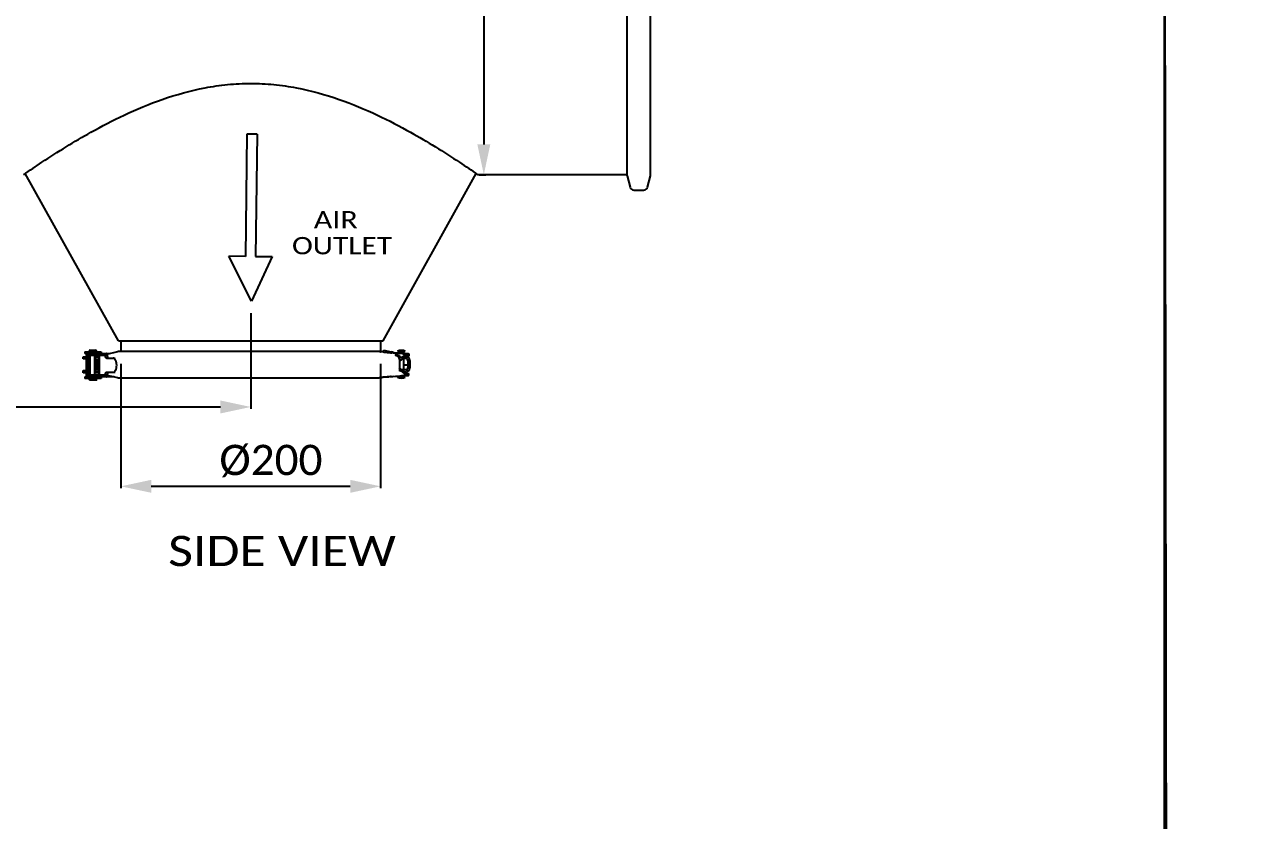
# Model space of a CAD drawing. Header units: millimetres. Extents: x 374 to 5899, y -2909 to 2000.
# Drawn here: x 2111 to 3051, y 773 to 1386 of the extents above; entities that cross this region are included whole.
import ezdxf
from ezdxf.enums import TextEntityAlignment as Align

# ---------------------------------------------------------------- set-up
doc = ezdxf.new("R2010")
doc.units = ezdxf.units.MM
doc.header["$LTSCALE"] = 154
doc.header["$PDMODE"] = 3
doc.header["$PDSIZE"] = 8
doc.layers.get('0').update_dxf_attribs({"linetype": 'CONTINUOUS'})
doc.layers.get('Defpoints').update_dxf_attribs({"linetype": 'CONTINUOUS'})
doc.layers.add('02___PRT_ALL_AXES', color=7, linetype='CONTINUOUS')
doc.layers.add('03___PRT_ALL_CURVES', color=7, linetype='CONTINUOUS')
doc.styles.get("Standard").update_dxf_attribs({"font": 'calibri.ttf'})
doc.dimstyles.new('DIMSTYLE_1', dxfattribs={"dimtxt": 23.333333, "dimasz": 23.333333, "dimexe": 1.5, "dimexo": 1, "dimgap": 0.875, "dimtad": 1, "dimdsep": 46, "dimtxsty": 'Standard', "dimblk": '_FILLED', "dimblk1": '_FILLED', "dimblk2": '_FILLED', "dimcen": 0.09, "dimazin": 2, "dimtp": 0.01, "dimtm": 0.01, "dimtfac": 1, "dimtofl": 0, "dimtmove": 0, "dimatfit": 3, "dimldrblk": '_FILLED', "dimfxl": 1, "dimtolj": 1, "dimarcsym": 0})
doc.dimstyles.new('DIMSTYLE_3', dxfattribs={"dimtxt": 23.333333, "dimasz": 23.333333, "dimexe": 1.5, "dimexo": 1, "dimgap": 0.875, "dimtad": 1, "dimdec": 0, "dimdsep": 46, "dimtxsty": 'Standard', "dimblk": '_FILLED', "dimblk1": '_FILLED', "dimblk2": '_FILLED', "dimcen": 0.09, "dimazin": 2, "dimtp": 0.01, "dimtm": 0.01, "dimtfac": 1, "dimtdec": 0, "dimtofl": 0, "dimtmove": 0, "dimatfit": 3, "dimldrblk": '_FILLED', "dimfxl": 1, "dimtolj": 1, "dimarcsym": 0})

# ---------------------------------------------------------------- blocks, each defined once
blk = doc.blocks.new('_FILLED')
at = {"color": 0, "linetype": 'ByBlock'}
blk.add_solid([(0, 0), (-1, 0.214), (-1, -0.214)], dxfattribs=at)
blk = doc.blocks.new('*D4')
at = {"color": 0, "linetype": 'Continuous', "lineweight": -2}
for p, q in [((1842.84, 1244.68), (1842.84, 1090.06)), ((2285.8, 1163.75), (2285.8, 1090.06)), ((1866.18, 1091.56), (2262.47, 1091.56))]:
    blk.add_line(p, q, dxfattribs=at)
at = {"layer": 'Defpoints', "color": 0}
for p in [(1842.84, 1245.68), (2285.8, 1164.75), (2285.8, 1091.56)]:
    blk.add_point(p, dxfattribs=at)
at = {"color": 0, "linetype": 'ByBlock', "lineweight": -2, "xscale": 23.3333333333, "yscale": 23.3333333333, "zscale": 23.3333333333, "rotation": 180}
blk.add_blockref('_FILLED', (1842.84, 1091.56), dxfattribs=at)
at = {"color": 0, "linetype": 'ByBlock', "lineweight": -2, "xscale": 23.3333333333, "yscale": 23.3333333333, "zscale": 23.3333333333}
blk.add_blockref('_FILLED', (2285.8, 1091.56), dxfattribs=at)
at = {"color": 0, "insert": (2063.48, 1123.54), "char_height": 23.333, "attachment_point": 2, "line_spacing_factor": 0.9}
blk.add_mtext('\\A1;443', dxfattribs=at)
blk = doc.blocks.new('*D27')
at = {"color": 0, "linetype": 'Continuous', "lineweight": -2}
for p, q in [((2185.8, 1124.92), (2185.8, 1028.9)), ((2385.8, 1124.92), (2385.8, 1028.9)), ((2209.13, 1030.4), (2362.47, 1030.4))]:
    blk.add_line(p, q, dxfattribs=at)
at = {"layer": 'Defpoints', "color": 0}
for p in [(2185.8, 1125.92), (2385.8, 1125.92), (2385.8, 1030.4)]:
    blk.add_point(p, dxfattribs=at)
at = {"color": 0, "linetype": 'ByBlock', "lineweight": -2, "xscale": 23.3333333333, "yscale": 23.3333333333, "zscale": 23.3333333333, "rotation": 180}
blk.add_blockref('_FILLED', (2185.8, 1030.4), dxfattribs=at)
at = {"color": 0, "linetype": 'ByBlock', "lineweight": -2, "xscale": 23.3333333333, "yscale": 23.3333333333, "zscale": 23.3333333333}
blk.add_blockref('_FILLED', (2385.8, 1030.4), dxfattribs=at)
at = {"color": 0, "insert": (2301.35, 1062.39), "char_height": 23.333, "attachment_point": 2, "line_spacing_factor": 0.9}
blk.add_mtext('\\A1;%%c200', dxfattribs=at)
blk = doc.blocks.new('*D32')
at = {"color": 0, "linetype": 'Continuous', "lineweight": -2}
for p, q in [((2575.8, 1776.59), (2463.88, 1776.59)), ((2465.38, 1753.26), (2465.38, 1293.92)), ((2461.8, 1270.59), (2466.88, 1270.59))]:
    blk.add_line(p, q, dxfattribs=at)
at = {"layer": 'Defpoints', "color": 0}
for p in [(2576.8, 1776.59), (2460.8, 1270.59), (2465.38, 1270.59)]:
    blk.add_point(p, dxfattribs=at)
at = {"color": 0, "linetype": 'ByBlock', "lineweight": -2, "xscale": 23.3333333333, "yscale": 23.3333333333, "zscale": 23.3333333333}
for p, rotation in [((2465.38, 1776.59), 90), ((2465.38, 1270.59), 270)]:
    blk.add_blockref('_FILLED', p, dxfattribs=dict(at, rotation=rotation))
at = {"color": 0, "insert": (2433.39, 1594.72), "char_height": 23.3333, "attachment_point": 2, "rotation": 90, "line_spacing_factor": 0.9}
blk.add_mtext('\\A1;\\A1;%%C506', dxfattribs=at)
blk = doc.blocks.new('ARROW_4_BL2', base_point=(1987.86, 1121.42))
at = {"color": 7, "linetype": 'Continuous'}
for p, q in [((1985.09, 1185.83), (1983.96, 1091.59)), ((1992.88, 1185.74), (1985.09, 1185.83)), ((1992.88, 1185.74), (1991.75, 1091.5)), ((1983.96, 1091.59), (1971.19, 1091.74)), ((1988.67, 1057.01), (1971.19, 1091.74)), ((2004.52, 1091.35), (1988.67, 1057.01)), ((1991.75, 1091.5), (2004.52, 1091.35))]:
    blk.add_line(p, q, dxfattribs=at)

msp = doc.modelspace()

# ---------------------------------------------------------------- linework, layer by layer
at = {"linetype": 'Continuous'}
for p, q in [((2575.845, 1269.723), (2575.845, 1625.348)), ((2593.753, 1269.723), (2593.753, 1625.348)), ((2183.799, 1142.59), (2112.006, 1271.424)), ((2387.799, 1142.59), (2459.592, 1271.424)), ((2183.799, 1142.59), (2387.799, 1142.59)), ((2156.655, 1130.276), (2162.198, 1130.276)), ((2156.655, 1128.776), (2156.655, 1130.276)), ((2156.766, 1128.776), (2156.655, 1128.776)), ((2156.766, 1129.751), (2162.198, 1129.751)), ((2156.766, 1128.551), (2156.766, 1129.751)), ((2162.198, 1128.551), (2156.766, 1128.551)), ((2157.948, 1133.951), (2170.571, 1133.951)), ((2157.948, 1133.951), (2157.948, 1132.751)), ((2166.175, 1132.751), (2157.948, 1132.751)), ((2158.919, 1128.162), (2158.919, 1119.776)), ((2159.277, 1131.263), (2159.277, 1132.751)), ((2173.14, 1131.263), (2159.277, 1131.263)), ((2160.485, 1119.776), (2160.485, 1128.551)), ((2160.905, 1130.276), (2160.905, 1131.263)), ((2160.905, 1119.776), (2160.905, 1128.551)), ((2161.064, 1132.763), (2174.328, 1132.763)), ((2161.198, 1134.351), (2161.198, 1134.201)), ((2166.648, 1134.151), (2161.248, 1134.151)), ((2161.821, 1134.151), (2161.821, 1134.001)), ((2162.198, 1135.351), (2165.698, 1135.351)), ((2162.198, 1133.951), (2162.198, 1134.101)), ((2162.198, 1116.263), (2162.198, 1131.263)), ((2165.698, 1133.951), (2165.698, 1134.101)), ((2165.698, 1116.263), (2165.698, 1131.263)), ((2165.698, 1130.276), (2169.06, 1130.276)), ((2167.092, 1128.776), (2165.698, 1128.776)), ((2167.092, 1128.551), (2165.698, 1128.551)), ((2166.292, 1135.151), (2166.321, 1135.151)), ((2166.321, 1119.776), (2166.321, 1128.551)), ((2166.698, 1134.351), (2166.698, 1134.201)), ((2167.092, 1119.776), (2167.092, 1128.776)), ((2167.321, 1134.151), (2167.321, 1134.001)), ((2168.613, 1130.276), (2168.613, 1128.793)), ((2168.991, 1130.276), (2168.991, 1130.999)), ((2169.06, 1130.763), (2169.06, 1116.763)), ((2170.571, 1133.951), (2170.571, 1132.763)), ((2173.871, 1132.763), (2173.871, 1130.763)), ((2174.405, 1132.751), (2176.851, 1132.751)), ((2174.558, 1129.263), (2181.343, 1129.263)), ((2175.053, 1132.356), (2183.518, 1134.219)), ((2175.241, 1131.763), (2175.241, 1131.263)), ((2384.093, 1134.219), (2183.518, 1134.219)), ((2388.102, 1135.278), (2394.12, 1134.038)), ((2388.102, 1135.278), (2388.102, 1133.891)), ((2388.238, 1133.878), (2393.187, 1133.348)), ((2393.809, 1133.274), (2394.611, 1133.219)), ((2393.966, 1133.287), (2394.12, 1134.038)), ((2400.717, 1126.956), (2405.369, 1130.686)), ((2405.225, 1131.898), (2401.518, 1129.38)), ((2404.609, 1132.58), (2402.18, 1132.714)), ((2402.18, 1132.714), (2402.189, 1132.714)), ((2403.395, 1129.09), (2405.179, 1129.09)), ((2403.832, 1132.607), (2403.503, 1132.628)), ((2403.503, 1132.628), (2403.832, 1132.607)), ((2405.387, 1130.417), (2403.564, 1129.203)), ((2407.402, 1132.486), (2404.609, 1132.58)), ((2404.758, 1132.55), (2405.163, 1132.525)), ((2405.048, 1132.532), (2404.758, 1132.549)), ((2405.163, 1132.525), (2405.048, 1132.532)), ((2405.085, 1132.14), (2405.169, 1132.115)), ((2405.308, 1132.074), (2405.169, 1132.115)), ((2405.169, 1132.115), (2405.308, 1132.074)), ((2405.419, 1132.04), (2405.308, 1132.074)), ((2405.308, 1132.074), (2405.367, 1132.056)), ((2406.381, 1131.509), (2406.383, 1131.561)), ((2406.383, 1131.561), (2406.382, 1131.522)), ((2406.385, 1131.655), (2406.395, 1131.942)), ((2406.412, 1132.456), (2406.395, 1131.942)), ((2406.395, 1131.942), (2406.407, 1132.291)), ((2407.43, 1130.856), (2406.396, 1130.856)), ((2406.412, 1132.456), (2406.407, 1132.291)), ((2406.412, 1132.456), (2407.43, 1132.456)), ((2406.779, 1127.49), (2406.779, 1121.69)), ((2407.741, 1130.867), (2407.741, 1132.467)), ((2408.379, 1127.49), (2408.379, 1121.69)), ((2156.655, 1119.776), (2162.198, 1119.776)), ((2156.655, 1118.276), (2156.655, 1119.776)), ((2156.766, 1118.276), (2156.655, 1118.276)), ((2156.766, 1118.951), (2162.198, 1118.951)), ((2156.766, 1117.751), (2156.766, 1118.951)), ((2165.698, 1119.776), (2167.092, 1119.776)), ((2169.06, 1118.276), (2165.698, 1118.276)), ((2168.272, 1127.165), (2168.272, 1121.148)), ((2168.613, 1119.518), (2168.613, 1118.276)), ((2168.938, 1117.457), (2168.938, 1118.276)), ((2174.558, 1118.263), (2181.343, 1118.263)), ((2400.717, 1121.148), (2400.717, 1127.165)), ((2405.369, 1117.22), (2400.717, 1121.356)), ((2405.298, 1116.469), (2401.659, 1119.449)), ((2405.179, 1120.09), (2402.141, 1120.09)), ((2405.25, 1117.933), (2403.16, 1119.184)), ((2405.179, 1118.49), (2404.319, 1118.49)), ((2405.378, 1117.896), (2404.484, 1118.49)), ((2162.198, 1117.751), (2156.766, 1117.751)), ((2157.948, 1114.751), (2170.555, 1114.751)), ((2157.948, 1114.751), (2157.948, 1113.551)), ((2170.571, 1113.551), (2157.948, 1113.551)), ((2159.277, 1116.263), (2173.14, 1116.263)), ((2159.277, 1114.763), (2159.277, 1116.263)), ((2174.328, 1114.763), (2159.277, 1114.763)), ((2160.155, 1116.401), (2160.155, 1117.501)), ((2160.205, 1117.551), (2162.198, 1117.551)), ((2162.198, 1116.351), (2160.205, 1116.351)), ((2160.905, 1117.601), (2160.905, 1117.751)), ((2161.448, 1112.401), (2161.448, 1113.501)), ((2166.398, 1112.351), (2161.498, 1112.351)), ((2162.071, 1112.201), (2162.071, 1112.351)), ((2167.021, 1112.151), (2162.121, 1112.151)), ((2162.198, 1114.751), (2162.198, 1114.763)), ((2168.88, 1117.751), (2165.698, 1117.751)), ((2165.698, 1114.751), (2165.698, 1114.763)), ((2166.448, 1112.401), (2166.448, 1113.501)), ((2166.448, 1113.351), (2167.021, 1113.351)), ((2167.071, 1112.201), (2167.071, 1113.301)), ((2168.941, 1117.383), (2168.934, 1117.457)), ((2168.976, 1116.735), (2168.975, 1116.76)), ((2180.532, 1114.751), (2170.57, 1114.751)), ((2170.571, 1114.751), (2170.571, 1113.551)), ((2173.871, 1116.763), (2173.871, 1114.763)), ((2175.241, 1116.263), (2175.241, 1115.763)), ((2183.518, 1114.094), (2175.241, 1115.916)), ((2183.518, 1114.094), (2384.087, 1114.094)), ((2393.227, 1114.976), (2386.278, 1114.289)), ((2386.278, 1114.289), (2386.56, 1114.315)), ((2386.561, 1114.315), (2386.837, 1114.345)), ((2386.838, 1114.311), (2386.805, 1114.308)), ((2388.228, 1114.435), (2392.108, 1114.85)), ((2392.645, 1114.918), (2393.11, 1114.963)), ((2393.11, 1114.963), (2394.623, 1115.091)), ((2393.832, 1115.015), (2394.77, 1115.099)), ((2394.054, 1115.057), (2393.848, 1115.043)), ((2394.623, 1115.091), (2395.258, 1115.137)), ((2394.77, 1115.099), (2395.716, 1115.168)), ((2400.584, 1115.494), (2402.441, 1115.616)), ((2401.998, 1115.587), (2402.192, 1115.599)), ((2402.106, 1115.594), (2401.998, 1115.587)), ((2402.192, 1115.599), (2402.106, 1115.594)), ((2402.192, 1115.599), (2404.611, 1115.733)), ((2402.442, 1115.616), (2402.192, 1115.599)), ((2402.192, 1115.599), (2402.441, 1115.616)), ((2402.441, 1115.616), (2402.541, 1115.622)), ((2402.541, 1115.622), (2403.284, 1115.67)), ((2403.284, 1115.67), (2403.413, 1115.678)), ((2403.366, 1115.675), (2403.284, 1115.67)), ((2403.412, 1115.678), (2403.366, 1115.675)), ((2403.637, 1115.693), (2403.412, 1115.678)), ((2403.413, 1115.678), (2403.637, 1115.693)), ((2403.768, 1115.701), (2403.637, 1115.693)), ((2403.637, 1115.693), (2403.767, 1115.701)), ((2404.611, 1115.733), (2407.387, 1115.827)), ((2404.992, 1115.777), (2404.714, 1115.76)), ((2404.714, 1115.76), (2404.992, 1115.777)), ((2407.419, 1115.856), (2406.391, 1115.856)), ((2406.44, 1117.456), (2407.419, 1117.456)), ((2407.73, 1115.846), (2407.73, 1117.446))]:
    msp.add_line(p, q, dxfattribs=at)
for points in [[(375.672, 2000.09), (2989.56, 2000.09), (2989.56, -396.871), (375.672, -396.871)], [(2989.56, 2000.09), (5893.441, 2000.09), (5896.27, -27.027), (2992.389, -27.027)]]:
    msp.add_lwpolyline(points, close=True)
for points in [[(2159.143, 1131.558), (2159.135, 1130.979), (2159.109, 1130.276)], [(2159.277, 1132.096), (2159.264, 1132.076), (2159.161, 1131.758), (2159.143, 1131.558)], [(2395.726, 1133.145), (2394.779, 1133.214), (2392.894, 1133.383), (2392.116, 1133.463)], [(2397.931, 1132.996), (2396.055, 1133.122), (2395.786, 1133.14)], [(2402.18, 1132.714), (2401.057, 1132.788), (2399.971, 1132.86), (2398.929, 1132.929), (2397.931, 1132.996)], [(2159.081, 1117.738), (2159.102, 1117.383), (2159.12, 1116.992), (2159.134, 1116.574), (2159.142, 1116.135), (2159.143, 1115.944)], [(2159.143, 1115.944), (2159.161, 1115.745), (2159.264, 1115.427), (2159.277, 1115.407)], [(2395.377, 1115.145), (2397.281, 1115.274), (2398.87, 1115.38), (2400.584, 1115.494)]]:
    msp.add_lwpolyline(points, dxfattribs=at)
for centre, radius, start, end in [((2162.198, 1134.351), 1, 90, 180), ((2161.248, 1134.201), 0.05, 180, 269.866951), ((2161.871, 1134.001), 0.05, 180, 247.396049), ((2162.148, 1134.101), 0.05, 0, 89.89156), ((2165.698, 1134.351), 1, 0, 90), ((2165.748, 1134.101), 0.05, 90.108698, 180), ((2166.321, 1134.151), 1, 0, 90), ((2166.648, 1134.201), 0.05, 270.139664, 0), ((2167.271, 1134.001), 0.05, 292.598254, 0), ((2144.209, 1131.619), 24.781, 358.023335, 358.593899), ((2393.203, 1129.53), 4.6, 52.002443, 78.502661), ((2395.91, 1127.507), 4.259, 71.825161, 72.928191), ((2395.911, 1127.51), 4.256, 72.273378, 72.925331), ((2397.176, 1131.935), 0.357, 267.521795, 270.274361), ((2397.175, 1131.961), 0.383, 270.307698, 275.547165), ((2395.907, 1127.5), 4.267, 71.276307, 72.273254), ((2397.153, 1132.095), 0.518, 282.435553, 287.744734), ((2395.902, 1127.483), 4.285, 69.160995, 71.273085), ((2395.902, 1127.485), 4.282, 69.159599, 71.275703), ((2397.032, 1132.387), 0.835, 295.894243, 299.745045), ((2397.039, 1132.375), 0.821, 295.855644, 298.959066), ((2395.899, 1127.476), 4.293, 68.31556, 69.160173), ((2395.901, 1127.481), 4.287, 67.254177, 69.163147), ((2397.004, 1132.439), 0.894, 298.926272, 299.67253), ((2395.898, 1127.473), 4.296, 67.760292, 68.315606), ((2395.896, 1127.469), 4.3, 67.255082, 67.76025), ((2395.886, 1127.447), 4.325, 64.007578, 67.252266), ((2395.904, 1127.488), 4.28, 66.666325, 67.253576), ((2396.628, 1124.578), 7.247, 81.2154, 82.366886), ((2395.887, 1127.449), 4.322, 63.995769, 66.661062), ((2396.691, 1124.96), 6.86, 76.138399, 81.250686), ((2396.7, 1124.992), 6.827, 77.963529, 81.266843), ((2395.859, 1127.392), 4.386, 62.387676, 63.999621), ((2395.874, 1127.421), 4.353, 62.646385, 64.009346), ((2395.855, 1127.386), 4.392, 57.579447, 62.640891), ((2395.851, 1127.377), 4.402, 57.597489, 62.38915), ((2396.789, 1125.395), 6.414, 70.690344, 77.996442), ((2396.833, 1125.535), 6.268, 70.644295, 76.137872), ((2432.919, 1589.825), 458.142, 266.359886, 266.475897), ((2398.933, 1111.644), 21.4, 73.673371, 74.344966), ((2398.992, 1111.87), 21.166, 73.684682, 74.332728), ((2396.054, 1101.817), 31.639, 73.415556, 73.693825), ((2396.502, 1103.331), 30.061, 73.41038, 73.681298), ((2392.569, 1090.113), 43.852, 73.301187, 73.415864), ((2405.179, 1127.49), 1.6, 0, 90), ((2403.18, 1134.904), 3.636, 304.232781, 307.516257), ((2403.471, 1133.299), 3.461, 303.608172, 306.890224), ((2403.097, 1135.016), 3.775, 307.481431, 307.961592), ((2403.577, 1137.939), 7.431, 284.985447, 287.212844), ((2405.179, 1127.49), 3.2, 0, 80.498246), ((2404.327, 1135.633), 5.006, 289.656123, 292.095747), ((2406.429, 1144.825), 13.968, 269.190075, 269.428695), ((2406.417, 1142.73), 10.273, 269.238753, 269.971034), ((2406.4, 1141.576), 10.719, 269.414241, 269.98227), ((2441.282, 1130.592), 34.913, 178.473485, 179.218119), ((2431.837, 1130.782), 25.466, 178.36316, 179.35595), ((2474.499, 1129.559), 68.146, 177.995974, 178.316969), ((2439.4, 1130.598), 33.032, 178.166785, 178.329636), ((2390.641, 1117.592), 10.277, 18.772851, 20.242862), ((2405.179, 1121.69), 3.2, 270, 0), ((2405.179, 1121.69), 1.6, 270, 0), ((2403.319, 1114.699), 3.767, 54.897586, 59.156148), ((2403.347, 1114.845), 3.665, 55.300445, 56.356279), ((2403.517, 1115.088), 3.368, 53.102608, 55.327217), ((2160.205, 1117.501), 0.05, 90.140755, 180), ((2160.205, 1116.401), 0.05, 180, 269.859245), ((2160.855, 1117.601), 0.05, 270.10966, 0), ((2161.498, 1113.501), 0.05, 90.137258, 180), ((2161.498, 1112.401), 0.05, 180, 269.862742), ((2162.121, 1112.201), 0.05, 180, 269.863096), ((2166.398, 1113.501), 0.05, 0, 89.857105), ((2166.398, 1112.401), 0.05, 270.136904, 0), ((2167.021, 1113.301), 0.05, 0, 89.862742), ((2167.021, 1112.201), 0.05, 270.137258, 0), ((2144.07, 1115.905), 24.919, 1.388278, 1.908139), ((2385.711, 1128.091), 13.813, 271.667575, 272.3544), ((2394.012, 1113.739), 1.314, 97.075178, 97.450279), ((2397.894, 1159.226), 43.777, 275.398232, 275.624707), ((2399.907, 1139.659), 24.109, 275.009274, 275.423618), ((2399.571, 1142.25), 26.719, 275.613875, 276.150105), ((2400.489, 1133.63), 18.051, 275.393031, 276.713579), ((2401.077, 1128.687), 13.073, 276.687788, 279.262293), ((2401.348, 1126.945), 11.311, 279.325766, 279.557433), ((2401.4, 1126.64), 11.001, 279.556616, 279.976533), ((2401.637, 1125.195), 9.536, 279.750771, 280.078813), ((2401.596, 1125.559), 9.902, 279.941407, 282.589858), ((2401.503, 1125.928), 10.282, 280.096877, 281.758754), ((2400.625, 1129.796), 14.249, 282.688922, 285.262282), ((2400.14, 1131.598), 16.115, 285.238268, 285.622722), ((2399.261, 1135.091), 19.716, 285.059017, 285.348223), ((2442.472, 501.255), 615.664, 93.366781, 93.49018), ((2403.008, 1113.673), 3.615, 47.969015, 50.68001), ((2403.568, 1109.791), 7.591, 73.380072, 75.154294), ((2406.452, 1104.907), 12.549, 90.056159, 91.062126)]:
    msp.add_arc(centre, radius, start, end, dxfattribs=at)
for points in [[(2158.95, 1128.551), (2158.932, 1128.423), (2158.919, 1128.293), (2158.919, 1128.162)], [(2168.272, 1127.165), (2168.272, 1128.05), (2168.549, 1128.97), (2169.039, 1129.708)], [(2385.703, 1134.065), (2385.841, 1134.046), (2385.98, 1134.037), (2386.12, 1134.034)], [(2397.16, 1131.579), (2397.193, 1131.578), (2397.227, 1131.581), (2397.259, 1131.588)], [(2397.397, 1131.636), (2397.369, 1131.622), (2397.34, 1131.611), (2397.311, 1131.601)], [(2397.311, 1131.601), (2397.34, 1131.611), (2397.369, 1131.622), (2397.397, 1131.636)], [(2397.591, 1131.761), (2397.545, 1131.725), (2397.497, 1131.691), (2397.447, 1131.662)], [(2397.447, 1131.662), (2397.497, 1131.691), (2397.545, 1131.724), (2397.591, 1131.761)], [(2397.736, 1131.74), (2397.688, 1131.747), (2397.639, 1131.754), (2397.59, 1131.76)], [(2400.042, 1130.901), (2399.689, 1131.127), (2399.306, 1131.309), (2398.91, 1131.448)], [(2398.91, 1131.448), (2399.306, 1131.309), (2399.689, 1131.127), (2400.042, 1130.901)], [(2400.92, 1130.183), (2400.659, 1130.457), (2400.361, 1130.698), (2400.042, 1130.901)], [(2400.042, 1130.901), (2400.361, 1130.698), (2400.659, 1130.457), (2400.92, 1130.183)], [(2400.717, 1127.165), (2400.717, 1127.671), (2400.629, 1128.184), (2400.461, 1128.662)], [(2400.92, 1130.183), (2401.15, 1129.942), (2401.355, 1129.672), (2401.518, 1129.38)], [(2403.503, 1132.628), (2403.151, 1132.651), (2402.798, 1132.674), (2402.446, 1132.697)], [(2402.446, 1132.697), (2402.799, 1132.674), (2403.151, 1132.651), (2403.503, 1132.628)], [(2403.832, 1132.607), (2404.141, 1132.588), (2404.449, 1132.568), (2404.758, 1132.549)], [(2405.162, 1132.525), (2405.535, 1132.502), (2405.908, 1132.479), (2406.281, 1132.457)], [(2406.281, 1132.457), (2405.908, 1132.48), (2405.535, 1132.502), (2405.163, 1132.525)], [(2405.393, 1132.048), (2405.45, 1132.091), (2405.515, 1132.121), (2405.577, 1132.156)], [(2405.499, 1130.761), (2405.468, 1130.753), (2405.438, 1130.739), (2405.413, 1130.719)], [(2406.01, 1130.918), (2405.933, 1130.891), (2405.855, 1130.866), (2405.776, 1130.841)], [(2406.372, 1131.068), (2406.32, 1131.04), (2406.265, 1131.017), (2406.209, 1130.994)], [(2407.43, 1132.456), (2407.487, 1132.456), (2407.544, 1132.457), (2407.601, 1132.458)], [(2169.043, 1118.599), (2168.551, 1119.338), (2168.272, 1120.261), (2168.272, 1121.148)], [(2386.113, 1114.284), (2385.985, 1114.28), (2385.857, 1114.27), (2385.73, 1114.252)], [(2402.433, 1115.685), (2402.707, 1115.715), (2402.98, 1115.75), (2403.252, 1115.796)], [(2403.284, 1115.67), (2403.004, 1115.652), (2402.723, 1115.634), (2402.442, 1115.616)], [(2403.598, 1115.862), (2403.862, 1115.917), (2404.124, 1115.981), (2404.384, 1116.051)], [(2403.767, 1115.701), (2404.083, 1115.721), (2404.398, 1115.741), (2404.714, 1115.76)], [(2404.714, 1115.76), (2404.399, 1115.74), (2404.083, 1115.721), (2403.768, 1115.701)], [(2404.48, 1116.078), (2404.798, 1116.165), (2405.113, 1116.26), (2405.428, 1116.358)], [(2405.428, 1116.358), (2405.11, 1116.27), (2404.797, 1116.167), (2404.48, 1116.078)], [(2404.992, 1115.777), (2405.433, 1115.804), (2405.874, 1115.83), (2406.316, 1115.856)], [(2405.369, 1117.22), (2405.412, 1117.182), (2405.458, 1117.143), (2405.513, 1117.128)], [(2406.391, 1115.856), (2406.365, 1115.856), (2406.339, 1115.856), (2406.313, 1115.856)], [(2407.419, 1117.456), (2407.476, 1117.456), (2407.533, 1117.456), (2407.59, 1117.455)]]:
    msp.add_open_spline(points, degree=3, dxfattribs=at)
for points, knots in [([(2159.256, 1130.275), (2159.262, 1130.295), (2159.285, 1130.379), (2159.3, 1130.465), (2159.309, 1130.531)], [0, 0, 0, 0, 0.2372734, 1, 1, 1, 1]), ([(2169.06, 1130.763), (2169.06, 1130.893), (2168.943, 1131.162), (2168.671, 1131.263), (2168.541, 1131.263)], [0, 0, 0, 0, 0.5000773, 1, 1, 1, 1]), ([(2168.975, 1130.765), (2168.974, 1130.719), (2168.967, 1130.553), (2168.959, 1130.388), (2168.951, 1130.268)], [0, 0, 0, 0, 0.2734247, 1, 1, 1, 1]), ([(2173.871, 1130.763), (2173.871, 1130.852), (2173.794, 1131.024), (2173.589, 1131.169), (2173.367, 1131.247), (2173.215, 1131.263), (2173.14, 1131.263)], [0, 0, 0, 0, 0.2779591, 0.5286161, 0.7665747, 1, 1, 1, 1]), ([(2174.558, 1129.263), (2174.51, 1129.263), (2174.405, 1129.296), (2174.275, 1129.422), (2174.159, 1129.611), (2174.059, 1129.86), (2173.977, 1130.162), (2173.894, 1130.633), (2173.871, 1131.007), (2173.871, 1131.263)], [0, 0, 0, 0, 0.0632729, 0.1403947, 0.2385119, 0.3588356, 0.4994187, 0.6565691, 1, 1, 1, 1]), ([(2175.241, 1131.763), (2175.241, 1131.893), (2175.194, 1132.152), (2174.994, 1132.484), (2174.69, 1132.708), (2174.446, 1132.763), (2174.328, 1132.763)], [0, 0, 0, 0, 0.2608533, 0.5154534, 0.760961, 1, 1, 1, 1]), ([(2175.241, 1131.263), (2175.241, 1131.007), (2175.263, 1130.633), (2175.346, 1130.162), (2175.428, 1129.86), (2175.528, 1129.611), (2175.643, 1129.422), (2175.773, 1129.296), (2175.878, 1129.263), (2175.925, 1129.263)], [0, 0, 0, 0, 0.3435879, 0.5007628, 0.6413998, 0.7617302, 0.859777, 0.9368376, 1, 1, 1, 1]), ([(2179.775, 1118.263), (2179.946, 1118.263), (2180.313, 1118.342), (2180.818, 1118.664), (2181.287, 1119.168), (2181.881, 1120.124), (2182.4, 1121.68), (2182.615, 1123.762), (2182.431, 1125.549), (2182.061, 1126.858), (2181.706, 1127.684), (2181.287, 1128.358), (2180.818, 1128.862), (2180.313, 1129.184), (2179.946, 1129.263), (2179.775, 1129.263)], [0, 0, 0, 0, 0.0387417, 0.0824206, 0.1335888, 0.1932222, 0.3360346, 0.4998494, 0.6636686, 0.7388486, 0.8067762, 0.8664187, 0.9175779, 0.9612577, 1, 1, 1, 1]), ([(2385.703, 1134.065), (2385.534, 1134.089), (2384.999, 1134.158), (2384.461, 1134.219), (2384.093, 1134.219)], [0, 0, 0, 0, 0.3170048, 1, 1, 1, 1]), ([(2388.236, 1133.878), (2388.044, 1133.899), (2387.341, 1133.97), (2386.634, 1134.025), (2386.12, 1134.034)], [0, 0, 0, 0, 0.2721679, 1, 1, 1, 1]), ([(2393.809, 1133.274), (2393.763, 1133.28), (2393.555, 1133.309), (2393.347, 1133.331), (2393.187, 1133.349)], [0, 0, 0, 0, 0.2265439, 1, 1, 1, 1]), ([(2397.264, 1131.589), (2397.256, 1131.587), (2397.238, 1131.583), (2397.221, 1131.581), (2397.212, 1131.58)], [0, 0, 0, 0, 0.5068976, 1, 1, 1, 1]), ([(2397.259, 1131.588), (2397.268, 1131.589), (2397.285, 1131.593), (2397.302, 1131.598), (2397.311, 1131.601)], [0, 0, 0, 0, 0.4925756, 1, 1, 1, 1]), ([(2400.461, 1128.662), (2400.267, 1129.211), (2399.629, 1130.188), (2398.694, 1130.848), (2398.21, 1131.094)], [0, 0, 0, 0, 0.5176644, 1, 1, 1, 1]), ([(2401.518, 1129.38), (2401.286, 1129.222), (2400.609, 1129.658), (2399.915, 1130.126), (2399.063, 1130.643), (2398.498, 1130.947), (2398.21, 1131.094)], [0, 0, 0, 0, 0.2244665, 0.4826394, 0.7415725, 1, 1, 1, 1]), ([(2401.518, 1129.38), (2401.424, 1129.518), (2401.257, 1129.809), (2401.035, 1130.062), (2400.92, 1130.183)], [0, 0, 0, 0, 0.5001629, 1, 1, 1, 1]), ([(2405.413, 1130.719), (2405.406, 1130.713), (2405.391, 1130.7), (2405.379, 1130.685), (2405.373, 1130.677)], [0, 0, 0, 0, 0.4803603, 1, 1, 1, 1]), ([(2405.552, 1130.534), (2405.67, 1130.623), (2405.878, 1130.765), (2406.126, 1130.859), (2406.232, 1130.858)], [0, 0, 0, 0, 0.5819099, 1, 1, 1, 1]), ([(2405.577, 1132.156), (2405.644, 1132.195), (2405.851, 1132.344), (2406.102, 1132.46), (2406.281, 1132.457)], [0, 0, 0, 0, 0.3034725, 1, 1, 1, 1]), ([(2407.741, 1130.867), (2407.741, 1130.861), (2407.7, 1130.867), (2407.656, 1130.856), (2407.55, 1130.858), (2407.475, 1130.856), (2407.43, 1130.856)], [0, 0, 0, 0, 0.0640935, 0.2525911, 0.5652261, 1, 1, 1, 1]), ([(2407.601, 1132.458), (2407.636, 1132.459), (2407.665, 1132.472), (2407.741, 1132.456), (2407.741, 1132.467)], [0, 0, 0, 0, 0.7476156, 1, 1, 1, 1]), ([(2173.871, 1116.263), (2173.871, 1116.519), (2173.894, 1116.893), (2173.977, 1117.364), (2174.059, 1117.665), (2174.159, 1117.915), (2174.275, 1118.104), (2174.405, 1118.229), (2174.51, 1118.263), (2174.558, 1118.263)], [0, 0, 0, 0, 0.343433, 0.5005532, 0.6411603, 0.7614919, 0.8595776, 0.9367202, 1, 1, 1, 1]), ([(2175.925, 1118.263), (2175.878, 1118.263), (2175.773, 1118.229), (2175.643, 1118.104), (2175.528, 1117.915), (2175.428, 1117.665), (2175.346, 1117.364), (2175.264, 1116.893), (2175.241, 1116.519), (2175.241, 1116.263)], [0, 0, 0, 0, 0.0631555, 0.1401952, 0.2382736, 0.3585961, 0.4992091, 0.6564142, 1, 1, 1, 1]), ([(2400.371, 1120.9), (2400.413, 1120.775), (2400.596, 1120.205), (2400.71, 1119.616), (2400.794, 1119.157)], [0, 0, 0, 0, 0.2205847, 1, 1, 1, 1]), ([(2400.794, 1119.157), (2400.77, 1119.653), (2400.73, 1120.316), (2400.717, 1120.98), (2400.717, 1121.148)], [0, 0, 0, 0, 0.7462511, 1, 1, 1, 1]), ([(2401.659, 1119.449), (2401.6, 1119.497), (2401.445, 1119.568), (2401.207, 1119.472), (2401.003, 1119.323), (2400.864, 1119.213), (2400.794, 1119.157)], [0, 0, 0, 0, 0.2282125, 0.4664051, 0.7295535, 1, 1, 1, 1]), ([(2168.541, 1116.263), (2168.671, 1116.263), (2168.943, 1116.363), (2169.06, 1116.633), (2169.06, 1116.763)], [0, 0, 0, 0, 0.499896, 1, 1, 1, 1]), ([(2168.88, 1117.751), (2168.881, 1117.751), (2168.893, 1117.744), (2168.895, 1117.729), (2168.898, 1117.718)], [0, 0, 0, 0, 0.1263523, 1, 1, 1, 1]), ([(2168.898, 1117.718), (2168.902, 1117.704), (2168.919, 1117.618), (2168.928, 1117.53), (2168.934, 1117.457)], [0, 0, 0, 0, 0.1621713, 1, 1, 1, 1]), ([(2168.975, 1116.76), (2168.973, 1116.82), (2168.964, 1117.027), (2168.953, 1117.235), (2168.941, 1117.383)], [0, 0, 0, 0, 0.2851613, 1, 1, 1, 1]), ([(2173.14, 1116.263), (2173.215, 1116.263), (2173.367, 1116.279), (2173.589, 1116.356), (2173.794, 1116.502), (2173.871, 1116.673), (2173.871, 1116.763)], [0, 0, 0, 0, 0.2334255, 0.4713841, 0.7220367, 1, 1, 1, 1]), ([(2174.328, 1114.763), (2174.446, 1114.763), (2174.691, 1114.817), (2175.097, 1115.116), (2175.241, 1115.51), (2175.241, 1115.763)], [0, 0, 0, 0, 0.2410517, 0.4887064, 1, 1, 1, 1]), ([(2384.087, 1114.094), (2384.187, 1114.094), (2384.737, 1114.117), (2385.284, 1114.189), (2385.73, 1114.252)], [0, 0, 0, 0, 0.1807458, 1, 1, 1, 1]), ([(2388.225, 1114.435), (2388.104, 1114.422), (2387.642, 1114.374), (2387.18, 1114.333), (2386.838, 1114.311)], [0, 0, 0, 0, 0.2626387, 1, 1, 1, 1]), ([(2393.227, 1114.976), (2393.283, 1114.981), (2393.489, 1115.002), (2393.695, 1115.023), (2393.844, 1115.043)], [0, 0, 0, 0, 0.2736094, 1, 1, 1, 1]), ([(2405.428, 1116.358), (2405.579, 1116.222), (2405.847, 1116.014), (2406.175, 1115.855), (2406.316, 1115.856)], [0, 0, 0, 0, 0.5913116, 1, 1, 1, 1]), ([(2406.219, 1117.454), (2406.105, 1117.452), (2405.84, 1117.545), (2405.614, 1117.69), (2405.486, 1117.78)], [0, 0, 0, 0, 0.4231287, 1, 1, 1, 1]), ([(2405.739, 1117.065), (2405.803, 1117.045), (2406.018, 1116.977), (2406.233, 1116.906), (2406.372, 1116.831)], [0, 0, 0, 0, 0.296962, 1, 1, 1, 1]), ([(2407.73, 1115.846), (2407.73, 1115.852), (2407.689, 1115.846), (2407.645, 1115.857), (2407.539, 1115.854), (2407.464, 1115.856), (2407.419, 1115.856)], [0, 0, 0, 0, 0.0641055, 0.2526039, 0.5652345, 1, 1, 1, 1]), ([(2407.59, 1117.455), (2407.625, 1117.454), (2407.654, 1117.441), (2407.73, 1117.457), (2407.73, 1117.446)], [0, 0, 0, 0, 0.7475892, 1, 1, 1, 1])]:
    msp.add_open_spline(points, degree=3, knots=knots, dxfattribs=at)
at = {"layer": '02___PRT_ALL_AXES', "linetype": 'Continuous'}
for p, q in [((2460.793, 1270.595), (2460.799, 1270.59)), ((2575.845, 1270.59), (2460.799, 1270.59)), ((2575.845, 1269.723), (2578.059, 1260.956)), ((2591.539, 1260.956), (2593.753, 1269.723)), ((2580.967, 1258.69), (2588.631, 1258.69)), ((2185.799, 1142.59), (2185.799, 1134.219)), ((2385.799, 1142.59), (2385.799, 1134.065)), ((2398.859, 1134.49), (2404.859, 1134.49)), ((2399.859, 1132.867), (2399.859, 1134.49)), ((2403.859, 1132.621), (2403.859, 1134.49)), ((2403.859, 1120.09), (2403.859, 1129.09)), ((2398.859, 1114.49), (2404.859, 1114.49)), ((2399.859, 1114.49), (2399.859, 1115.446)), ((2403.859, 1114.49), (2403.859, 1115.692))]:
    msp.add_line(p, q, dxfattribs=at)
for centre, radius, start, end in [((2580.967, 1261.69), 3, 194.172338, 270), ((2588.631, 1261.69), 3, 270, 345.827662), ((2401.859, 1127.934), 7.21, 65.4121, 114.5879), ((2401.859, 1121.047), 7.21, 245.4121, 294.5879)]:
    msp.add_arc(centre, radius, start, end, dxfattribs=at)
for points, knots in [([(2110.799, 1270.591), (2115.47, 1273.822), (2132.373, 1285.268), (2157.913, 1301.102), (2188.943, 1317.261), (2218.129, 1329.478), (2245.085, 1336.978), (2268.049, 1340.298), (2279.865, 1340.878), (2285.799, 1340.878)], [0, 0, 0, 0, 0.0889976, 0.3199138, 0.470402, 0.6368373, 0.8149527, 0.9070124, 1, 1, 1, 1]), ([(2285.799, 1340.878), (2291.733, 1340.878), (2303.55, 1340.298), (2326.513, 1336.978), (2353.469, 1329.478), (2382.655, 1317.261), (2413.685, 1301.102), (2439.225, 1285.268), (2456.129, 1273.822), (2460.799, 1270.591)], [0, 0, 0, 0, 0.0929876, 0.1850472, 0.3631625, 0.5295977, 0.6800859, 0.9110021, 1, 1, 1, 1])]:
    msp.add_open_spline(points, degree=3, knots=knots, dxfattribs=at)
at = {"layer": '03___PRT_ALL_CURVES', "linetype": 'Continuous'}
for p, q in [((2183.799, 1142.59), (2387.799, 1142.59)), ((2403.859, 1124.156), (2406.779, 1124.156))]:
    msp.add_line(p, q, dxfattribs=at)

# ---------------------------------------------------------------- block references
at = {"linetype": 'Continuous'}
msp.add_blockref('ARROW_4_BL2', (2285.666, 1237.475), dxfattribs=at)

# ---------------------------------------------------------------- texts
for s, height, width, p, p2 in [('   AIR', 13.3333, 1.176112, (2317.59, 1229.203), (2368.278, 1229.203)), ('OUTLET', 13.3333, 1.152412, (2317.59, 1209.203), (2394.737, 1209.203)), ('SIDE VIEW', 23.3333, 1.125894, (2222.225, 968.886), (2397.634, 968.886))]:
    msp.add_text(s, height=height, dxfattribs=dict(at, width=width)).set_placement(p, p2, align=Align.FIT)

# ---------------------------------------------------------------- dimensions: what is measured, and where the dimension line sits
dim = msp.add_linear_dim(base=(2465.377, 1270.591), p1=(2576.799, 1776.59), p2=(2460.799, 1270.591), angle=270, text='\\A1;%%C<>', dimstyle='DIMSTYLE_1', override={"dimtxsty": 'Standard'}, dxfattribs=at)
dim.commit()
dim.dimension.update_dxf_attribs({"geometry": '*D32', "text_midpoint": (2465.377, 1594.72), "dimtype": 160})
dim = msp.add_linear_dim(base=(2285.799, 1091.556), p1=(1842.845, 1245.683), p2=(2285.799, 1164.747), dimstyle='DIMSTYLE_3', dxfattribs=at)
dim.commit()
dim.dimension.update_dxf_attribs({"geometry": '*D4', "text_midpoint": (2063.484, 1091.556), "dimtype": 160})
dim = msp.add_linear_dim(base=(2385.799, 1030.403), p1=(2185.799, 1125.924), p2=(2385.799, 1125.924), text='%%c<>', dimstyle='DIMSTYLE_1', dxfattribs=at)
dim.commit()
dim.dimension.update_dxf_attribs({"geometry": '*D27', "text_midpoint": (2301.355, 1030.403), "dimtype": 160})

doc.saveas('drawing.dxf')
